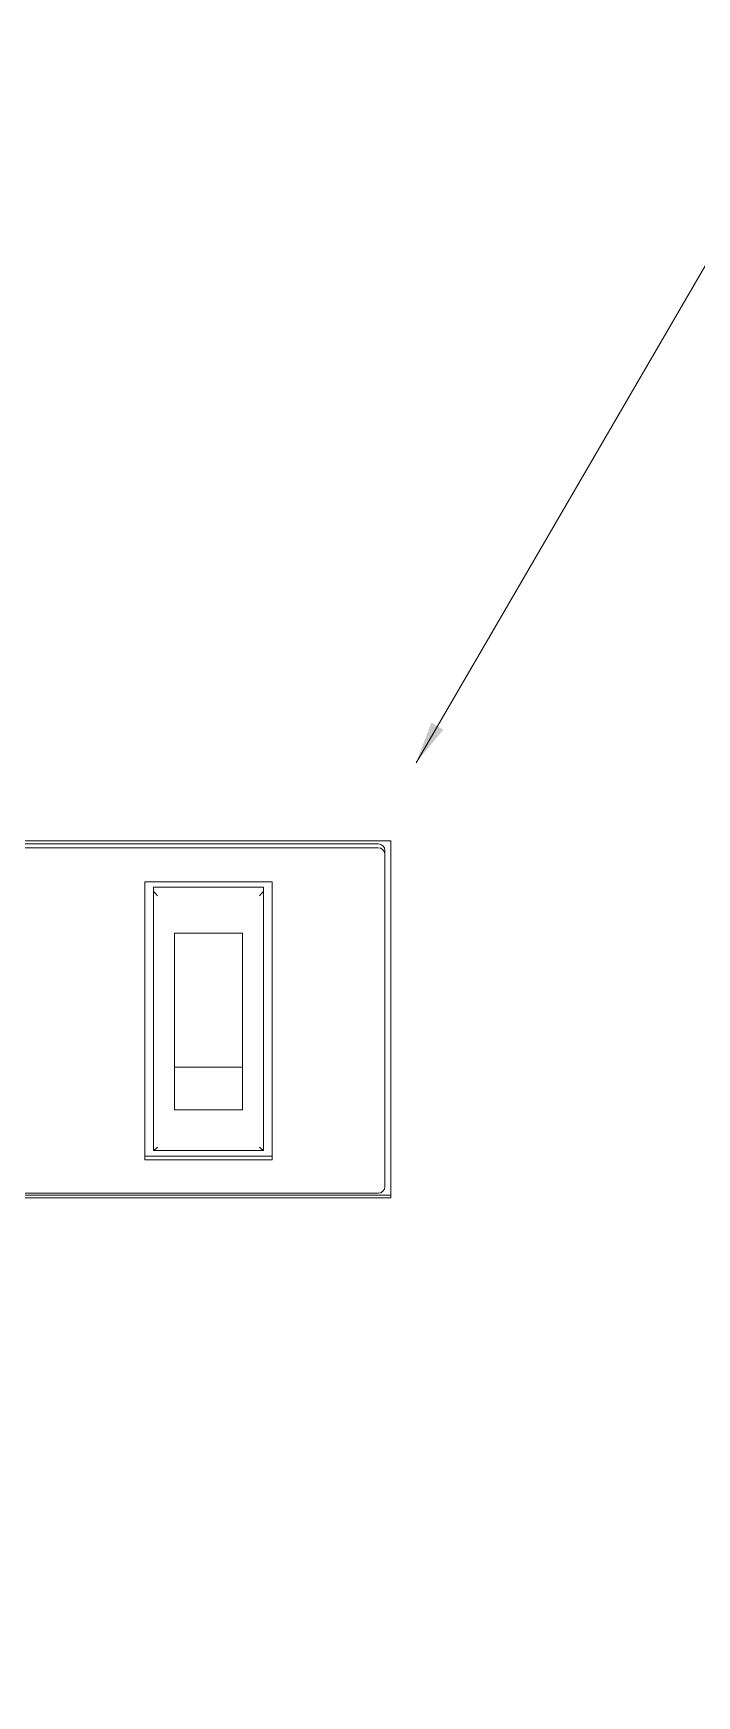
# Model space of a CAD drawing. Header units: millimetres. Extents: x 4969 to 37601, y -771 to 6478.
# Drawn here: x 28684.3 to 28762.6, y 1510.6 to 1706.5 of the extents above; entities that cross this region are included whole.
import ezdxf

# ---------------------------------------------------------------- set-up
doc = ezdxf.new("R2010")
doc.units = ezdxf.units.MM
doc.header["$LTSCALE"] = 7
doc.header["$MEASUREMENT"] = 0
doc.layers.add('REMOTE BOX ASSY(OP)$0$가시적인 것(ISO)', color=3, linetype='CONTINUOUS', lineweight=5)
doc.layers.add('REMOTE_CONTROLBOX$0$기호(ISO)', color=5, linetype='CONTINUOUS', lineweight=5)
doc.styles.add('REMOTE_CONTROLBOX$0$치수 텍스트_PSTEK_POSCO', font='isocp.shx')
doc.dimstyles.new('REMOTE_CONTROLBOX$0$치수_PSTEK_POSCO$7', dxfattribs={"dimscale": 2, "dimtxt": 6, "dimasz": 2.5, "dimexe": 2, "dimexo": 2.5, "dimgap": 1, "dimtad": 1, "dimrnd": 1e-08, "dimdsep": 46, "dimtxsty": 'REMOTE_CONTROLBOX$0$치수 텍스트_PSTEK_POSCO', "dimcen": 0.09, "dimdle": 10, "dimclrd": 7, "dimclre": 7, "dimclrt": 2, "dimadec": 1, "dimazin": 2, "dimtfac": 1, "dimtmove": 0, "dimatfit": 3, "dimfxl": 0, "dimtolj": 1, "dimlwd": -1, "dimlwe": -1, "dimarcsym": 0})

msp = doc.modelspace()

# ---------------------------------------------------------------- linework, layer by layer
at = {"layer": 'REMOTE BOX ASSY(OP)$0$가시적인 것(ISO)'}
for p, q in [((28342.492, 1611.325, -0.01), (28726.492, 1611.325, -0.01)), ((28343.992, 1610.973, -0.01), (28724.992, 1610.973, -0.01)), ((28724.992, 1610.515, -0.01), (28343.992, 1610.515, -0.01)), ((28725.792, 1609.733, -0.01), (28725.792, 1610.19, -0.01)), ((28726.492, 1611.325, -0.01), (28726.492, 1569.265, -0.01)), ((28725.792, 1580.682, -0.01), (28725.792, 1609.733, -0.01)), ((28697.492, 1580.682, -0.01), (28697.492, 1606.505, -0.01)), ((28697.492, 1606.505, -0.01), (28712.492, 1606.505, -0.01)), ((28698.492, 1605.471, -0.01), (28698.492, 1605.887, -0.01)), ((28698.492, 1605.887, -0.01), (28711.492, 1605.887, -0.01)), ((28711.492, 1605.471, -0.01), (28711.492, 1605.887, -0.01)), ((28712.492, 1606.505, -0.01), (28712.492, 1580.682, -0.01)), ((28698.492, 1605.471, -0.01), (28698.492, 1574.855, -0.01)), ((28711.492, 1574.855, -0.01), (28711.492, 1605.471, -0.01)), ((28700.992, 1600.476, -0.01), (28708.992, 1600.476, -0.01)), ((28700.992, 1584.679, -0.01), (28700.992, 1600.476, -0.01)), ((28708.992, 1600.476, -0.01), (28708.992, 1584.679, -0.01)), ((28700.992, 1584.679, -0.01), (28700.992, 1579.641, -0.01)), ((28700.992, 1584.679, -0.01), (28708.992, 1584.679, -0.01)), ((28708.992, 1579.641, -0.01), (28708.992, 1584.679, -0.01)), ((28697.492, 1580.682, -0.01), (28697.492, 1573.741, -0.01)), ((28712.492, 1573.741, -0.01), (28712.492, 1580.682, -0.01)), ((28725.792, 1580.682, -0.01), (28725.792, 1570.611, -0.01)), ((28708.992, 1579.641, -0.01), (28700.992, 1579.641, -0.01)), ((28711.481, 1574.844, -0.01), (28698.503, 1574.844, -0.01)), ((28697.492, 1574.195, -0.01), (28712.492, 1574.195, -0.01)), ((28697.492, 1573.741, -0.01), (28712.492, 1573.741, -0.01)), ((28342.492, 1569.597, -0.01), (28726.492, 1569.597, -0.01)), ((28726.492, 1569.265, -0.01), (28342.492, 1569.265, -0.01)), ((28724.992, 1569.829, -0.01), (28343.992, 1569.829, -0.01))]:
    msp.add_line(p, q, dxfattribs=at)
for centre, major_axis, ratio, start_param, end_param in [((28724.992, 1610.19, -0.01), (0.8, 0), 0.9781476, 0, 1.5707963), ((28724.992, 1609.733, -0.01), (0.8, 0), 0.9781476, 0, 1.5707963), ((28698.992, 1604.982, -0.01), (-0.497, 0.497), 0.1051042, 0.1047198, 1.6755161), ((28710.992, 1604.982, -0.01), (-0.497, -0.497), 0.1051042, 1.4660766, 3.0368729), ((28698.992, 1575.344, -0.01), (0.497, 0.497), 0.1051042, 3.0368729, 4.6076692), ((28710.992, 1575.344, -0.01), (-0.497, 0.497), 0.1051042, 1.6755161, 3.2463124), ((28724.992, 1570.611, -0.01), (0.8, 0), 0.9781476, 4.712389, 6.2831853)]:
    msp.add_ellipse(centre, major_axis=major_axis, ratio=ratio, start_param=start_param, end_param=end_param, dxfattribs=at)

# ---------------------------------------------------------------- leaders
at = {"layer": 'REMOTE_CONTROLBOX$0$기호(ISO)', "color": 7, "annotation_type": 0, "has_hookline": 1, "hookline_direction": 0}
for points, text_width in [([(28497.485, 1510.631, -0.01), (28624.929, 1819.722, -0.01), (28629.929, 1819.722, -0.01)], 121.61), ([(28729.458, 1620.526, -0.01), (28844.522, 1818.222, -0.01), (28849.522, 1818.222, -0.01)], 158.966)]:
    msp.add_leader(points, dimstyle='REMOTE_CONTROLBOX$0$치수_PSTEK_POSCO$7', override={"dimtad": 0}, dxfattribs=dict(at, text_width=text_width))

doc.saveas('drawing.dxf')
